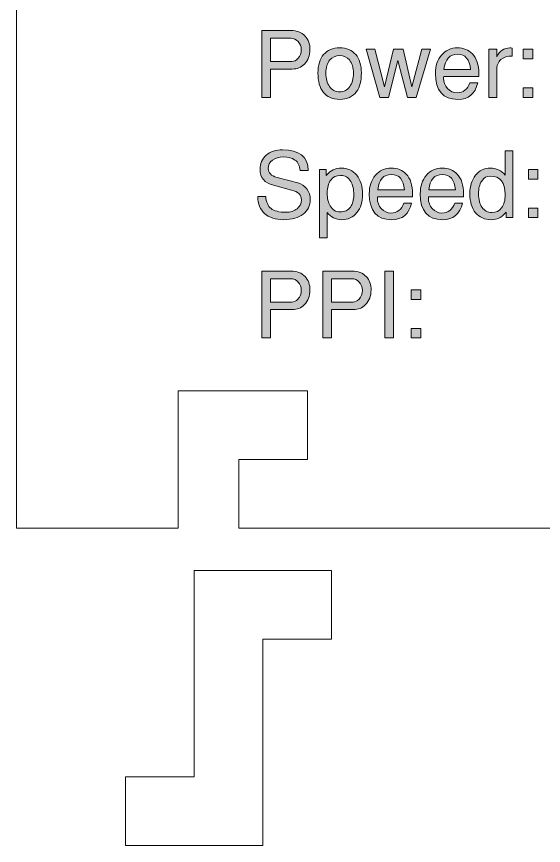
# Model space of a CAD drawing. Header units: inches. Extents: x 0.25 to 7.95, y -7.13 to -0.25.
# Drawn here: x 5.532 to 6.49, y -2.848 to -1.341 of the extents above; entities that cross this region are included whole.
import ezdxf

# ---------------------------------------------------------------- set-up
doc = ezdxf.new("R2010")
doc.units = ezdxf.units.IN
doc.header["$MEASUREMENT"] = 0
doc.layers.add('Layer 1', color=7, linetype='Continuous')

# ---------------------------------------------------------------- blocks, each defined once
blk = doc.blocks.new('block 51')
at = {"layer": 'Layer 1', "color": 7, "lineweight": 5, "true_color": 0xffffff}
for points in [[(5.8544, -2.5982), (5.8544, -2.7232)], [(5.9794, -2.7232), (5.9794, -2.5982)], [(5.8544, -2.7232), (5.7294, -2.7232)], [(5.7294, -2.7232), (5.7294, -2.8482)], [(5.9794, -2.8482), (5.9794, -2.7232)], [(5.7294, -2.8482), (5.8544, -2.8482)], [(5.8544, -2.8482), (5.9794, -2.8482)]]:
    blk.add_lwpolyline(points, dxfattribs=at)
blk = doc.blocks.new('block 50')
at = {"layer": 'Layer 1'}
blk.add_blockref('block 51', (0, 0), dxfattribs=at)
blk = doc.blocks.new('block 53')
at = {"layer": 'Layer 1', "color": 7, "lineweight": 5, "true_color": 0xffffff}
for points in [[(5.9794, -2.3482), (5.8544, -2.3482)], [(5.8544, -2.3482), (5.8544, -2.4732)], [(6.1044, -2.3482), (5.9794, -2.3482)], [(6.1044, -2.4732), (6.1044, -2.3482)], [(5.8544, -2.4732), (5.8544, -2.5982)], [(5.9794, -2.5982), (5.9794, -2.4732)], [(5.9794, -2.4732), (6.1044, -2.4732)]]:
    blk.add_lwpolyline(points, dxfattribs=at)
blk = doc.blocks.new('block 52')
at = {"layer": 'Layer 1'}
blk.add_blockref('block 53', (0, 0), dxfattribs=at)
blk = doc.blocks.new('block 49')
at = {"layer": 'Layer 1'}
for name in ['block 52', 'block 50']:
    blk.add_blockref(name, (0, 0), dxfattribs=at)
blk = doc.blocks.new('block 60')
at = {"layer": 'Layer 1', "color": 7, "lineweight": 5, "true_color": 0xffffff}
blk.add_lwpolyline([(5.5316, -2.2713), (5.5316, -0.3028), (7.9488, -0.3028), (7.9488, -2.2713)], dxfattribs=at)
blk = doc.blocks.new('block 61')
at = {"layer": 'Layer 1', "color": 7, "lineweight": 5, "true_color": 0xffffff}
for points in [[(5.5316, -2.2713), (5.8257, -2.2713)], [(5.9357, -2.2713), (6.6389, -2.2713)]]:
    blk.add_lwpolyline(points, dxfattribs=at)
blk = doc.blocks.new('block 63')
at = {"layer": 'Layer 1', "color": 7, "lineweight": 5, "true_color": 0xffffff}
for points in [[(5.9432, -2.0213), (5.8257, -2.0213)], [(6.0607, -2.0213), (5.9432, -2.0213)]]:
    blk.add_lwpolyline(points, dxfattribs=at)
blk = doc.blocks.new('block 62')
at = {"layer": 'Layer 1', "color": 7, "lineweight": 5, "true_color": 0xffffff}
for points in [[(5.8257, -2.2713), (5.8257, -2.1463), (5.8257, -2.0213)], [(6.0607, -2.1463), (6.0607, -2.0213)], [(5.9357, -2.2713), (5.9357, -2.1463)], [(5.9357, -2.1463), (6.0607, -2.1463)]]:
    blk.add_lwpolyline(points, dxfattribs=at)
at = {"layer": 'Layer 1'}
blk.add_blockref('block 63', (0, 0), dxfattribs=at)
blk = doc.blocks.new('block 59')
at = {"layer": 'Layer 1'}
for name in ['block 60', 'block 62', 'block 61']:
    blk.add_blockref(name, (0, 0), dxfattribs=at)
blk = doc.blocks.new('block 90')
at = {"layer": 'Layer 1', "true_color": 0xed1f24}
h = blk.add_hatch(color=240, dxfattribs=at)
h.dxf.hatch_style = 2
edge = h.paths.add_edge_path()
edge.add_spline(control_points=[(6.0652, -1.4005), (6.0652, -1.4114), (6.0618, -1.4202), (6.0552, -1.4269), (6.0492, -1.433), (6.0418, -1.436), (6.033, -1.436), (6.033, -1.436), (5.9932, -1.436), (5.9932, -1.436), (5.9932, -1.436), (5.9932, -1.4875), (5.9932, -1.4875), (5.9932, -1.4875), (5.9775, -1.4875), (5.9775, -1.4875), (5.9775, -1.4875), (5.9775, -1.366), (5.9775, -1.366), (5.9775, -1.366), (6.0305, -1.366), (6.0305, -1.366), (6.0414, -1.366), (6.05, -1.3694), (6.0563, -1.376), (6.0622, -1.3824), (6.0652, -1.3905), (6.0652, -1.4005)], knot_values=[0, 0, 0, 0, 1, 1, 1, 2, 2, 2, 3, 3, 3, 4, 4, 4, 5, 5, 5, 6, 6, 6, 7, 7, 7, 8, 8, 8, 9, 9, 9, 9], degree=3, periodic=1)
edge = h.paths.add_edge_path()
edge.add_spline(control_points=[(6.0493, -1.4005), (6.0493, -1.395), (6.0474, -1.3902), (6.0437, -1.386), (6.0399, -1.3819), (6.0354, -1.3799), (6.0303, -1.3799), (6.0303, -1.3799), (5.9932, -1.3799), (5.9932, -1.3799), (5.9932, -1.3799), (5.9932, -1.4222), (5.9932, -1.4222), (5.9932, -1.4222), (6.0323, -1.4222), (6.0323, -1.4222), (6.0362, -1.4222), (6.0399, -1.4204), (6.0433, -1.4167), (6.0473, -1.4124), (6.0493, -1.407), (6.0493, -1.4005)], knot_values=[0, 0, 0, 0, 1, 1, 1, 2, 2, 2, 3, 3, 3, 4, 4, 4, 5, 5, 5, 6, 6, 6, 7, 7, 7, 7], degree=3, periodic=1)
h = blk.add_hatch(color=240, dxfattribs=at)
h.dxf.hatch_style = 2
edge = h.paths.add_edge_path()
edge.add_spline(control_points=[(6.1587, -1.4432), (6.1587, -1.4574), (6.1558, -1.4686), (6.15, -1.4769), (6.1432, -1.4864), (6.1329, -1.4912), (6.1192, -1.4912), (6.1062, -1.4912), (6.0963, -1.4869), (6.0895, -1.4784), (6.0829, -1.4701), (6.0797, -1.4584), (6.0797, -1.4432), (6.0797, -1.429), (6.0831, -1.4178), (6.0899, -1.4097), (6.0967, -1.4016), (6.1065, -1.3975), (6.1192, -1.3975), (6.1318, -1.3975), (6.1416, -1.4016), (6.1484, -1.4097), (6.1553, -1.4178), (6.1587, -1.429), (6.1587, -1.4432)], knot_values=[0, 0, 0, 0, 1, 1, 1, 2, 2, 2, 3, 3, 3, 4, 4, 4, 5, 5, 5, 6, 6, 6, 7, 7, 7, 8, 8, 8, 8], degree=3, periodic=1)
edge = h.paths.add_edge_path()
edge.add_spline(control_points=[(6.1443, -1.4432), (6.1443, -1.4333), (6.1418, -1.4254), (6.1368, -1.4195), (6.1323, -1.4142), (6.1264, -1.4115), (6.1192, -1.4115), (6.1119, -1.4115), (6.1061, -1.4142), (6.1015, -1.4195), (6.0965, -1.4254), (6.094, -1.4333), (6.094, -1.4432), (6.094, -1.4535), (6.0963, -1.4618), (6.1008, -1.468), (6.1054, -1.4743), (6.1115, -1.4774), (6.1192, -1.4774), (6.1268, -1.4774), (6.1329, -1.4743), (6.1375, -1.468), (6.1421, -1.4618), (6.1443, -1.4535), (6.1443, -1.4432)], knot_values=[0, 0, 0, 0, 1, 1, 1, 2, 2, 2, 3, 3, 3, 4, 4, 4, 5, 5, 5, 6, 6, 6, 7, 7, 7, 8, 8, 8, 8], degree=3, periodic=1)
h = blk.add_hatch(color=240, dxfattribs=at)
h.dxf.hatch_style = 2
h.paths.add_polyline_path([(6.2843, -1.4), (6.2585, -1.4875), (6.2427, -1.4875), (6.225, -1.4206), (6.2081, -1.4875), (6.1923, -1.4875), (6.1673, -1.4), (6.1831, -1.4), (6.2004, -1.4683), (6.2172, -1.4), (6.2345, -1.4), (6.2507, -1.4684), (6.2687, -1.4)])
h = blk.add_hatch(color=240, dxfattribs=at)
h.dxf.hatch_style = 2
edge = h.paths.add_edge_path()
edge.add_spline(control_points=[(6.3722, -1.4442), (6.3722, -1.4463), (6.3721, -1.448), (6.372, -1.4494), (6.372, -1.4494), (6.3083, -1.4494), (6.3083, -1.4494), (6.3082, -1.4501), (6.3082, -1.4513), (6.3082, -1.4527), (6.3082, -1.4597), (6.3106, -1.4659), (6.3154, -1.4712), (6.3202, -1.4765), (6.3259, -1.4792), (6.3326, -1.4792), (6.3441, -1.4792), (6.3519, -1.4731), (6.356, -1.4609), (6.356, -1.4609), (6.3703, -1.4609), (6.3703, -1.4609), (6.3657, -1.4811), (6.3536, -1.4912), (6.3342, -1.4912), (6.3069, -1.4912), (6.2933, -1.4754), (6.2933, -1.4439), (6.2933, -1.4303), (6.2971, -1.4192), (6.3045, -1.4105), (6.3119, -1.4019), (6.3215, -1.3975), (6.3332, -1.3975), (6.3446, -1.3975), (6.3537, -1.4011), (6.3605, -1.4082), (6.3682, -1.4163), (6.3721, -1.4283), (6.3722, -1.4442)], knot_values=[0, 0, 0, 0, 1, 1, 1, 2, 2, 2, 3, 3, 3, 4, 4, 4, 5, 5, 5, 6, 6, 6, 7, 7, 7, 8, 8, 8, 9, 9, 9, 10, 10, 10, 11, 11, 11, 12, 12, 12, 13, 13, 13, 13], degree=3, periodic=1)
edge = h.paths.add_edge_path()
edge.add_spline(control_points=[(6.3573, -1.437), (6.3555, -1.4183), (6.3477, -1.4089), (6.3338, -1.4089), (6.3193, -1.4089), (6.3109, -1.4183), (6.3088, -1.437), (6.3088, -1.437), (6.3573, -1.437), (6.3573, -1.437)], knot_values=[0, 0, 0, 0, 1, 1, 1, 2, 2, 2, 3, 3, 3, 3], degree=3, periodic=1)
h = blk.add_hatch(color=240, dxfattribs=at)
h.dxf.hatch_style = 2
edge = h.paths.add_edge_path()
edge.add_spline(control_points=[(6.4327, -1.4124), (6.4241, -1.4124), (6.4174, -1.4145), (6.4125, -1.4187), (6.4073, -1.4234), (6.4047, -1.43), (6.4047, -1.4385), (6.4047, -1.4385), (6.4047, -1.4875), (6.4047, -1.4875), (6.4047, -1.4875), (6.3907, -1.4875), (6.3907, -1.4875), (6.3907, -1.4875), (6.3907, -1.4), (6.3907, -1.4), (6.3907, -1.4), (6.4047, -1.4), (6.4047, -1.4), (6.4047, -1.4), (6.4047, -1.414), (6.4047, -1.414), (6.4102, -1.403), (6.4182, -1.3975), (6.4287, -1.3975), (6.4296, -1.3975), (6.4309, -1.3976), (6.4327, -1.3979), (6.4327, -1.3979), (6.4327, -1.4124), (6.4327, -1.4124)], knot_values=[0, 0, 0, 0, 1, 1, 1, 2, 2, 2, 3, 3, 3, 4, 4, 4, 5, 5, 5, 6, 6, 6, 7, 7, 7, 8, 8, 8, 9, 9, 9, 10, 10, 10, 10], degree=3, periodic=1)
h = blk.add_hatch(color=240, dxfattribs=at)
h.dxf.hatch_style = 2
h.paths.add_polyline_path([(6.4703, -1.4174), (6.453, -1.4174), (6.453, -1.4), (6.4703, -1.4)])
h.paths.add_polyline_path([(6.4703, -1.4875), (6.453, -1.4875), (6.453, -1.4702), (6.4703, -1.4702)])
at = {"layer": 'Layer 1', "lineweight": 0}
for points in [[(6.2843, -1.4), (6.2585, -1.4875), (6.2427, -1.4875), (6.225, -1.4206), (6.2081, -1.4875), (6.1923, -1.4875), (6.1673, -1.4), (6.1831, -1.4), (6.2004, -1.4683), (6.2172, -1.4), (6.2345, -1.4), (6.2507, -1.4684), (6.2687, -1.4), (6.2843, -1.4)], [(6.4703, -1.4174), (6.453, -1.4174), (6.453, -1.4), (6.4703, -1.4), (6.4703, -1.4174)], [(6.4703, -1.4875), (6.453, -1.4875), (6.453, -1.4702), (6.4703, -1.4702), (6.4703, -1.4875)]]:
    blk.add_lwpolyline(points, dxfattribs=at)
for points, knots in [([(6.0652, -1.4005), (6.0652, -1.4114), (6.0618, -1.4202), (6.0552, -1.4269), (6.0492, -1.433), (6.0418, -1.436), (6.033, -1.436), (6.033, -1.436), (5.9932, -1.436), (5.9932, -1.436), (5.9932, -1.436), (5.9932, -1.4875), (5.9932, -1.4875), (5.9932, -1.4875), (5.9775, -1.4875), (5.9775, -1.4875), (5.9775, -1.4875), (5.9775, -1.366), (5.9775, -1.366), (5.9775, -1.366), (6.0305, -1.366), (6.0305, -1.366), (6.0414, -1.366), (6.05, -1.3694), (6.0563, -1.376), (6.0622, -1.3824), (6.0652, -1.3905), (6.0652, -1.4005)], [0, 0, 0, 0, 1, 1, 1, 2, 2, 2, 3, 3, 3, 4, 4, 4, 5, 5, 5, 6, 6, 6, 7, 7, 7, 8, 8, 8, 9, 9, 9, 9]), ([(6.0493, -1.4005), (6.0493, -1.395), (6.0474, -1.3902), (6.0437, -1.386), (6.0399, -1.3819), (6.0354, -1.3799), (6.0303, -1.3799), (6.0303, -1.3799), (5.9932, -1.3799), (5.9932, -1.3799), (5.9932, -1.3799), (5.9932, -1.4222), (5.9932, -1.4222), (5.9932, -1.4222), (6.0323, -1.4222), (6.0323, -1.4222), (6.0362, -1.4222), (6.0399, -1.4204), (6.0433, -1.4167), (6.0473, -1.4124), (6.0493, -1.407), (6.0493, -1.4005)], [0, 0, 0, 0, 1, 1, 1, 2, 2, 2, 3, 3, 3, 4, 4, 4, 5, 5, 5, 6, 6, 6, 7, 7, 7, 7]), ([(6.1587, -1.4432), (6.1587, -1.4574), (6.1558, -1.4686), (6.15, -1.4769), (6.1432, -1.4864), (6.1329, -1.4912), (6.1192, -1.4912), (6.1062, -1.4912), (6.0963, -1.4869), (6.0895, -1.4784), (6.0829, -1.4701), (6.0797, -1.4584), (6.0797, -1.4432), (6.0797, -1.429), (6.0831, -1.4178), (6.0899, -1.4097), (6.0967, -1.4016), (6.1065, -1.3975), (6.1192, -1.3975), (6.1318, -1.3975), (6.1416, -1.4016), (6.1484, -1.4097), (6.1553, -1.4178), (6.1587, -1.429), (6.1587, -1.4432)], [0, 0, 0, 0, 1, 1, 1, 2, 2, 2, 3, 3, 3, 4, 4, 4, 5, 5, 5, 6, 6, 6, 7, 7, 7, 8, 8, 8, 8]), ([(6.3722, -1.4442), (6.3722, -1.4463), (6.3721, -1.448), (6.372, -1.4494), (6.372, -1.4494), (6.3083, -1.4494), (6.3083, -1.4494), (6.3082, -1.4501), (6.3082, -1.4513), (6.3082, -1.4527), (6.3082, -1.4597), (6.3106, -1.4659), (6.3154, -1.4712), (6.3202, -1.4765), (6.3259, -1.4792), (6.3326, -1.4792), (6.3441, -1.4792), (6.3519, -1.4731), (6.356, -1.4609), (6.356, -1.4609), (6.3703, -1.4609), (6.3703, -1.4609), (6.3657, -1.4811), (6.3536, -1.4912), (6.3342, -1.4912), (6.3069, -1.4912), (6.2933, -1.4754), (6.2933, -1.4439), (6.2933, -1.4303), (6.2971, -1.4192), (6.3045, -1.4105), (6.3119, -1.4019), (6.3215, -1.3975), (6.3332, -1.3975), (6.3446, -1.3975), (6.3537, -1.4011), (6.3605, -1.4082), (6.3682, -1.4163), (6.3721, -1.4283), (6.3722, -1.4442)], [0, 0, 0, 0, 1, 1, 1, 2, 2, 2, 3, 3, 3, 4, 4, 4, 5, 5, 5, 6, 6, 6, 7, 7, 7, 8, 8, 8, 9, 9, 9, 10, 10, 10, 11, 11, 11, 12, 12, 12, 13, 13, 13, 13]), ([(6.4327, -1.4124), (6.4241, -1.4124), (6.4174, -1.4145), (6.4125, -1.4187), (6.4073, -1.4234), (6.4047, -1.43), (6.4047, -1.4385), (6.4047, -1.4385), (6.4047, -1.4875), (6.4047, -1.4875), (6.4047, -1.4875), (6.3907, -1.4875), (6.3907, -1.4875), (6.3907, -1.4875), (6.3907, -1.4), (6.3907, -1.4), (6.3907, -1.4), (6.4047, -1.4), (6.4047, -1.4), (6.4047, -1.4), (6.4047, -1.414), (6.4047, -1.414), (6.4102, -1.403), (6.4182, -1.3975), (6.4287, -1.3975), (6.4296, -1.3975), (6.4309, -1.3976), (6.4327, -1.3979), (6.4327, -1.3979), (6.4327, -1.4124), (6.4327, -1.4124)], [0, 0, 0, 0, 1, 1, 1, 2, 2, 2, 3, 3, 3, 4, 4, 4, 5, 5, 5, 6, 6, 6, 7, 7, 7, 8, 8, 8, 9, 9, 9, 10, 10, 10, 10]), ([(6.1443, -1.4432), (6.1443, -1.4333), (6.1418, -1.4254), (6.1368, -1.4195), (6.1323, -1.4142), (6.1264, -1.4115), (6.1192, -1.4115), (6.1119, -1.4115), (6.1061, -1.4142), (6.1015, -1.4195), (6.0965, -1.4254), (6.094, -1.4333), (6.094, -1.4432), (6.094, -1.4535), (6.0963, -1.4618), (6.1008, -1.468), (6.1054, -1.4743), (6.1115, -1.4774), (6.1192, -1.4774), (6.1268, -1.4774), (6.1329, -1.4743), (6.1375, -1.468), (6.1421, -1.4618), (6.1443, -1.4535), (6.1443, -1.4432)], [0, 0, 0, 0, 1, 1, 1, 2, 2, 2, 3, 3, 3, 4, 4, 4, 5, 5, 5, 6, 6, 6, 7, 7, 7, 8, 8, 8, 8]), ([(6.3573, -1.437), (6.3555, -1.4183), (6.3477, -1.4089), (6.3338, -1.4089), (6.3193, -1.4089), (6.3109, -1.4183), (6.3088, -1.437), (6.3088, -1.437), (6.3573, -1.437), (6.3573, -1.437)], [0, 0, 0, 0, 1, 1, 1, 2, 2, 2, 3, 3, 3, 3])]:
    blk.add_open_spline(points, degree=3, knots=knots, dxfattribs=at)
blk = doc.blocks.new('block 91')
at = {"layer": 'Layer 1', "true_color": 0xed1f24}
h = blk.add_hatch(color=240, dxfattribs=at)
h.dxf.hatch_style = 2
edge = h.paths.add_edge_path()
edge.add_spline(control_points=[(6.0658, -1.6735), (6.0658, -1.6844), (6.0614, -1.6932), (6.0527, -1.6999), (6.0439, -1.7066), (6.0322, -1.71), (6.0177, -1.71), (6.0023, -1.71), (5.9907, -1.7063), (5.9827, -1.699), (5.9747, -1.6917), (5.9706, -1.6813), (5.9703, -1.6678), (5.9703, -1.6678), (5.9847, -1.6678), (5.9847, -1.6678), (5.9854, -1.6778), (5.9887, -1.6851), (5.9944, -1.6897), (6.0001, -1.6942), (6.009, -1.6965), (6.021, -1.6965), (6.0296, -1.6965), (6.0365, -1.6944), (6.0417, -1.6902), (6.047, -1.686), (6.0497, -1.6805), (6.0497, -1.6739), (6.0497, -1.6652), (6.0437, -1.6593), (6.0318, -1.6562), (6.0318, -1.6562), (5.9988, -1.6475), (5.9988, -1.6475), (5.9825, -1.6432), (5.9743, -1.6336), (5.9743, -1.6187), (5.9743, -1.608), (5.9781, -1.5994), (5.9856, -1.5928), (5.9931, -1.5863), (6.0029, -1.583), (6.0152, -1.583), (6.0458, -1.583), (6.0614, -1.5955), (6.062, -1.6203), (6.062, -1.6203), (6.0472, -1.6203), (6.0472, -1.6203), (6.0467, -1.612), (6.0436, -1.6057), (6.0377, -1.6015), (6.0324, -1.5977), (6.0254, -1.5958), (6.0165, -1.5958), (6.0088, -1.5958), (6.0024, -1.5978), (5.9971, -1.6018), (5.9918, -1.6058), (5.9892, -1.6108), (5.9892, -1.6168), (5.9892, -1.6248), (5.9945, -1.6302), (6.0052, -1.633), (6.0052, -1.633), (6.0432, -1.643), (6.0432, -1.643), (6.0497, -1.6448), (6.0551, -1.6484), (6.0593, -1.6538), (6.0637, -1.6596), (6.0658, -1.6662), (6.0658, -1.6735)], knot_values=[0, 0, 0, 0, 1, 1, 1, 2, 2, 2, 3, 3, 3, 4, 4, 4, 5, 5, 5, 6, 6, 6, 7, 7, 7, 8, 8, 8, 9, 9, 9, 10, 10, 10, 11, 11, 11, 12, 12, 12, 13, 13, 13, 14, 14, 14, 15, 15, 15, 16, 16, 16, 17, 17, 17, 18, 18, 18, 19, 19, 19, 20, 20, 20, 21, 21, 21, 22, 22, 22, 23, 23, 23, 24, 24, 24, 24], degree=3, periodic=1)
h = blk.add_hatch(color=240, dxfattribs=at)
h.dxf.hatch_style = 2
edge = h.paths.add_edge_path()
edge.add_spline(control_points=[(6.4342, -1.7063), (6.4342, -1.7063), (6.422, -1.7063), (6.422, -1.7063), (6.422, -1.7063), (6.422, -1.6965), (6.422, -1.6965), (6.4164, -1.7021), (6.4119, -1.7057), (6.4085, -1.7074), (6.4051, -1.7091), (6.4006, -1.71), (6.395, -1.71), (6.3828, -1.71), (6.3732, -1.7058), (6.3663, -1.6975), (6.3594, -1.6892), (6.356, -1.6776), (6.356, -1.6628), (6.356, -1.649), (6.3594, -1.6377), (6.3663, -1.6292), (6.3731, -1.6206), (6.3821, -1.6163), (6.3932, -1.6163), (6.4041, -1.6163), (6.4131, -1.6206), (6.4202, -1.6292), (6.4202, -1.6292), (6.4202, -1.5848), (6.4202, -1.5848), (6.4202, -1.5848), (6.4342, -1.5848), (6.4342, -1.5848), (6.4342, -1.5848), (6.4342, -1.7063), (6.4342, -1.7063)], knot_values=[0, 0, 0, 0, 1, 1, 1, 2, 2, 2, 3, 3, 3, 4, 4, 4, 5, 5, 5, 6, 6, 6, 7, 7, 7, 8, 8, 8, 9, 9, 9, 10, 10, 10, 11, 11, 11, 12, 12, 12, 12], degree=3, periodic=1)
edge = h.paths.add_edge_path()
edge.add_spline(control_points=[(6.4202, -1.6645), (6.4202, -1.642), (6.4113, -1.6307), (6.3934, -1.6307), (6.3867, -1.6307), (6.3814, -1.6337), (6.3775, -1.6397), (6.3736, -1.6457), (6.3717, -1.6534), (6.3717, -1.6628), (6.3717, -1.6732), (6.3738, -1.6815), (6.3781, -1.6877), (6.3825, -1.6939), (6.3884, -1.697), (6.3961, -1.697), (6.4035, -1.697), (6.4094, -1.6941), (6.4137, -1.6883), (6.418, -1.6826), (6.4202, -1.6746), (6.4202, -1.6645)], knot_values=[0, 0, 0, 0, 1, 1, 1, 2, 2, 2, 3, 3, 3, 4, 4, 4, 5, 5, 5, 6, 6, 6, 7, 7, 7, 7], degree=3, periodic=1)
h = blk.add_hatch(color=240, dxfattribs=at)
h.dxf.hatch_style = 2
edge = h.paths.add_edge_path()
edge.add_spline(control_points=[(6.1608, -1.664), (6.1608, -1.6776), (6.1574, -1.6886), (6.1504, -1.6972), (6.1435, -1.7057), (6.1344, -1.71), (6.1232, -1.71), (6.1118, -1.71), (6.1029, -1.7056), (6.0965, -1.6968), (6.0965, -1.6968), (6.0965, -1.743), (6.0965, -1.743), (6.0965, -1.743), (6.0825, -1.743), (6.0825, -1.743), (6.0825, -1.743), (6.0825, -1.6188), (6.0825, -1.6188), (6.0825, -1.6188), (6.0947, -1.6188), (6.0947, -1.6188), (6.0947, -1.6188), (6.0947, -1.6297), (6.0947, -1.6297), (6.0993, -1.6246), (6.1036, -1.6211), (6.1075, -1.6192), (6.1114, -1.6173), (6.1163, -1.6163), (6.1222, -1.6163), (6.1338, -1.6163), (6.1432, -1.6206), (6.1502, -1.6292), (6.1573, -1.6377), (6.1608, -1.6493), (6.1608, -1.664)], knot_values=[0, 0, 0, 0, 1, 1, 1, 2, 2, 2, 3, 3, 3, 4, 4, 4, 5, 5, 5, 6, 6, 6, 7, 7, 7, 8, 8, 8, 9, 9, 9, 10, 10, 10, 11, 11, 11, 12, 12, 12, 12], degree=3, periodic=1)
edge = h.paths.add_edge_path()
edge.add_spline(control_points=[(6.1448, -1.6648), (6.1448, -1.6548), (6.143, -1.6467), (6.1394, -1.6405), (6.1351, -1.6332), (6.1289, -1.6295), (6.1207, -1.6295), (6.1131, -1.6295), (6.1072, -1.6323), (6.1029, -1.638), (6.0986, -1.6437), (6.0965, -1.6517), (6.0965, -1.662), (6.0965, -1.6711), (6.0983, -1.6787), (6.1018, -1.6848), (6.106, -1.6922), (6.1121, -1.6958), (6.1199, -1.6958), (6.1281, -1.6958), (6.1344, -1.693), (6.1387, -1.6872), (6.1428, -1.6818), (6.1448, -1.6744), (6.1448, -1.6648)], knot_values=[0, 0, 0, 0, 1, 1, 1, 2, 2, 2, 3, 3, 3, 4, 4, 4, 5, 5, 5, 6, 6, 6, 7, 7, 7, 8, 8, 8, 8], degree=3, periodic=1)
h = blk.add_hatch(color=240, dxfattribs=at)
h.dxf.hatch_style = 2
edge = h.paths.add_edge_path()
edge.add_spline(control_points=[(6.2518, -1.663), (6.2518, -1.6651), (6.2518, -1.6668), (6.2517, -1.6682), (6.2517, -1.6682), (6.188, -1.6682), (6.188, -1.6682), (6.1879, -1.669), (6.1878, -1.6701), (6.1878, -1.6715), (6.1878, -1.6785), (6.1902, -1.6847), (6.1951, -1.69), (6.1999, -1.6953), (6.2056, -1.698), (6.2123, -1.698), (6.2238, -1.698), (6.2316, -1.6919), (6.2357, -1.6797), (6.2357, -1.6797), (6.25, -1.6797), (6.25, -1.6797), (6.2453, -1.6999), (6.2333, -1.71), (6.2138, -1.71), (6.1866, -1.71), (6.173, -1.6942), (6.173, -1.6627), (6.173, -1.6491), (6.1767, -1.638), (6.1842, -1.6293), (6.1916, -1.6207), (6.2012, -1.6163), (6.2128, -1.6163), (6.2243, -1.6163), (6.2334, -1.6199), (6.2402, -1.627), (6.2478, -1.6351), (6.2517, -1.6471), (6.2518, -1.663)], knot_values=[0, 0, 0, 0, 1, 1, 1, 2, 2, 2, 3, 3, 3, 4, 4, 4, 5, 5, 5, 6, 6, 6, 7, 7, 7, 8, 8, 8, 9, 9, 9, 10, 10, 10, 11, 11, 11, 12, 12, 12, 13, 13, 13, 13], degree=3, periodic=1)
edge = h.paths.add_edge_path()
edge.add_spline(control_points=[(6.237, -1.6558), (6.2352, -1.6371), (6.2273, -1.6277), (6.2134, -1.6277), (6.1989, -1.6277), (6.1906, -1.6371), (6.1885, -1.6558), (6.1885, -1.6558), (6.237, -1.6558), (6.237, -1.6558)], knot_values=[0, 0, 0, 0, 1, 1, 1, 2, 2, 2, 3, 3, 3, 3], degree=3, periodic=1)
h = blk.add_hatch(color=240, dxfattribs=at)
h.dxf.hatch_style = 2
edge = h.paths.add_edge_path()
edge.add_spline(control_points=[(6.3445, -1.663), (6.3445, -1.6651), (6.3444, -1.6668), (6.3443, -1.6682), (6.3443, -1.6682), (6.2807, -1.6682), (6.2807, -1.6682), (6.2806, -1.669), (6.2805, -1.6701), (6.2805, -1.6715), (6.2805, -1.6785), (6.2829, -1.6847), (6.2877, -1.69), (6.2925, -1.6953), (6.2983, -1.698), (6.3049, -1.698), (6.3165, -1.698), (6.3243, -1.6919), (6.3284, -1.6797), (6.3284, -1.6797), (6.3427, -1.6797), (6.3427, -1.6797), (6.338, -1.6999), (6.3259, -1.71), (6.3065, -1.71), (6.2793, -1.71), (6.2657, -1.6942), (6.2657, -1.6627), (6.2657, -1.6491), (6.2694, -1.638), (6.2768, -1.6293), (6.2843, -1.6207), (6.2938, -1.6163), (6.3055, -1.6163), (6.3169, -1.6163), (6.326, -1.6199), (6.3328, -1.627), (6.3405, -1.6351), (6.3444, -1.6471), (6.3445, -1.663)], knot_values=[0, 0, 0, 0, 1, 1, 1, 2, 2, 2, 3, 3, 3, 4, 4, 4, 5, 5, 5, 6, 6, 6, 7, 7, 7, 8, 8, 8, 9, 9, 9, 10, 10, 10, 11, 11, 11, 12, 12, 12, 13, 13, 13, 13], degree=3, periodic=1)
edge = h.paths.add_edge_path()
edge.add_spline(control_points=[(6.3297, -1.6558), (6.3279, -1.6371), (6.32, -1.6277), (6.3061, -1.6277), (6.2916, -1.6277), (6.2833, -1.6371), (6.2812, -1.6558), (6.2812, -1.6558), (6.3297, -1.6558), (6.3297, -1.6558)], knot_values=[0, 0, 0, 0, 1, 1, 1, 2, 2, 2, 3, 3, 3, 3], degree=3, periodic=1)
h = blk.add_hatch(color=240, dxfattribs=at)
h.dxf.hatch_style = 2
h.paths.add_polyline_path([(6.4798, -1.6362), (6.4625, -1.6362), (6.4625, -1.6188), (6.4798, -1.6188)])
h.paths.add_polyline_path([(6.4798, -1.7063), (6.4625, -1.7063), (6.4625, -1.689), (6.4798, -1.689)])
at = {"layer": 'Layer 1', "lineweight": 0}
for points in [[(6.4798, -1.6362), (6.4625, -1.6362), (6.4625, -1.6188), (6.4798, -1.6188), (6.4798, -1.6362)], [(6.4798, -1.7063), (6.4625, -1.7063), (6.4625, -1.689), (6.4798, -1.689), (6.4798, -1.7063)]]:
    blk.add_lwpolyline(points, dxfattribs=at)
for points, knots in [([(6.0658, -1.6735), (6.0658, -1.6844), (6.0614, -1.6932), (6.0527, -1.6999), (6.0439, -1.7066), (6.0322, -1.71), (6.0177, -1.71), (6.0023, -1.71), (5.9907, -1.7063), (5.9827, -1.699), (5.9747, -1.6917), (5.9706, -1.6813), (5.9703, -1.6678), (5.9703, -1.6678), (5.9847, -1.6678), (5.9847, -1.6678), (5.9854, -1.6778), (5.9887, -1.6851), (5.9944, -1.6897), (6.0001, -1.6942), (6.009, -1.6965), (6.021, -1.6965), (6.0296, -1.6965), (6.0365, -1.6944), (6.0417, -1.6902), (6.047, -1.686), (6.0497, -1.6805), (6.0497, -1.6739), (6.0497, -1.6652), (6.0437, -1.6593), (6.0318, -1.6562), (6.0318, -1.6562), (5.9988, -1.6475), (5.9988, -1.6475), (5.9825, -1.6432), (5.9743, -1.6336), (5.9743, -1.6187), (5.9743, -1.608), (5.9781, -1.5994), (5.9856, -1.5928), (5.9931, -1.5863), (6.0029, -1.583), (6.0152, -1.583), (6.0458, -1.583), (6.0614, -1.5955), (6.062, -1.6203), (6.062, -1.6203), (6.0472, -1.6203), (6.0472, -1.6203), (6.0467, -1.612), (6.0436, -1.6057), (6.0377, -1.6015), (6.0324, -1.5977), (6.0254, -1.5958), (6.0165, -1.5958), (6.0088, -1.5958), (6.0024, -1.5978), (5.9971, -1.6018), (5.9918, -1.6058), (5.9892, -1.6108), (5.9892, -1.6168), (5.9892, -1.6248), (5.9945, -1.6302), (6.0052, -1.633), (6.0052, -1.633), (6.0432, -1.643), (6.0432, -1.643), (6.0497, -1.6448), (6.0551, -1.6484), (6.0593, -1.6538), (6.0637, -1.6596), (6.0658, -1.6662), (6.0658, -1.6735)], [0, 0, 0, 0, 1, 1, 1, 2, 2, 2, 3, 3, 3, 4, 4, 4, 5, 5, 5, 6, 6, 6, 7, 7, 7, 8, 8, 8, 9, 9, 9, 10, 10, 10, 11, 11, 11, 12, 12, 12, 13, 13, 13, 14, 14, 14, 15, 15, 15, 16, 16, 16, 17, 17, 17, 18, 18, 18, 19, 19, 19, 20, 20, 20, 21, 21, 21, 22, 22, 22, 23, 23, 23, 24, 24, 24, 24]), ([(6.4342, -1.7063), (6.4342, -1.7063), (6.422, -1.7063), (6.422, -1.7063), (6.422, -1.7063), (6.422, -1.6965), (6.422, -1.6965), (6.4164, -1.7021), (6.4119, -1.7057), (6.4085, -1.7074), (6.4051, -1.7091), (6.4006, -1.71), (6.395, -1.71), (6.3828, -1.71), (6.3732, -1.7058), (6.3663, -1.6975), (6.3594, -1.6892), (6.356, -1.6776), (6.356, -1.6628), (6.356, -1.649), (6.3594, -1.6377), (6.3663, -1.6292), (6.3731, -1.6206), (6.3821, -1.6163), (6.3932, -1.6163), (6.4041, -1.6163), (6.4131, -1.6206), (6.4202, -1.6292), (6.4202, -1.6292), (6.4202, -1.5848), (6.4202, -1.5848), (6.4202, -1.5848), (6.4342, -1.5848), (6.4342, -1.5848), (6.4342, -1.5848), (6.4342, -1.7063), (6.4342, -1.7063)], [0, 0, 0, 0, 1, 1, 1, 2, 2, 2, 3, 3, 3, 4, 4, 4, 5, 5, 5, 6, 6, 6, 7, 7, 7, 8, 8, 8, 9, 9, 9, 10, 10, 10, 11, 11, 11, 12, 12, 12, 12]), ([(6.1608, -1.664), (6.1608, -1.6776), (6.1574, -1.6886), (6.1504, -1.6972), (6.1435, -1.7057), (6.1344, -1.71), (6.1232, -1.71), (6.1118, -1.71), (6.1029, -1.7056), (6.0965, -1.6968), (6.0965, -1.6968), (6.0965, -1.743), (6.0965, -1.743), (6.0965, -1.743), (6.0825, -1.743), (6.0825, -1.743), (6.0825, -1.743), (6.0825, -1.6188), (6.0825, -1.6188), (6.0825, -1.6188), (6.0947, -1.6188), (6.0947, -1.6188), (6.0947, -1.6188), (6.0947, -1.6297), (6.0947, -1.6297), (6.0993, -1.6246), (6.1036, -1.6211), (6.1075, -1.6192), (6.1114, -1.6173), (6.1163, -1.6163), (6.1222, -1.6163), (6.1338, -1.6163), (6.1432, -1.6206), (6.1502, -1.6292), (6.1573, -1.6377), (6.1608, -1.6493), (6.1608, -1.664)], [0, 0, 0, 0, 1, 1, 1, 2, 2, 2, 3, 3, 3, 4, 4, 4, 5, 5, 5, 6, 6, 6, 7, 7, 7, 8, 8, 8, 9, 9, 9, 10, 10, 10, 11, 11, 11, 12, 12, 12, 12]), ([(6.2518, -1.663), (6.2518, -1.6651), (6.2518, -1.6668), (6.2517, -1.6682), (6.2517, -1.6682), (6.188, -1.6682), (6.188, -1.6682), (6.1879, -1.669), (6.1878, -1.6701), (6.1878, -1.6715), (6.1878, -1.6785), (6.1902, -1.6847), (6.1951, -1.69), (6.1999, -1.6953), (6.2056, -1.698), (6.2123, -1.698), (6.2238, -1.698), (6.2316, -1.6919), (6.2357, -1.6797), (6.2357, -1.6797), (6.25, -1.6797), (6.25, -1.6797), (6.2453, -1.6999), (6.2333, -1.71), (6.2138, -1.71), (6.1866, -1.71), (6.173, -1.6942), (6.173, -1.6627), (6.173, -1.6491), (6.1767, -1.638), (6.1842, -1.6293), (6.1916, -1.6207), (6.2012, -1.6163), (6.2128, -1.6163), (6.2243, -1.6163), (6.2334, -1.6199), (6.2402, -1.627), (6.2478, -1.6351), (6.2517, -1.6471), (6.2518, -1.663)], [0, 0, 0, 0, 1, 1, 1, 2, 2, 2, 3, 3, 3, 4, 4, 4, 5, 5, 5, 6, 6, 6, 7, 7, 7, 8, 8, 8, 9, 9, 9, 10, 10, 10, 11, 11, 11, 12, 12, 12, 13, 13, 13, 13]), ([(6.237, -1.6558), (6.2352, -1.6371), (6.2273, -1.6277), (6.2134, -1.6277), (6.1989, -1.6277), (6.1906, -1.6371), (6.1885, -1.6558), (6.1885, -1.6558), (6.237, -1.6558), (6.237, -1.6558)], [0, 0, 0, 0, 1, 1, 1, 2, 2, 2, 3, 3, 3, 3]), ([(6.3445, -1.663), (6.3445, -1.6651), (6.3444, -1.6668), (6.3443, -1.6682), (6.3443, -1.6682), (6.2807, -1.6682), (6.2807, -1.6682), (6.2806, -1.669), (6.2805, -1.6701), (6.2805, -1.6715), (6.2805, -1.6785), (6.2829, -1.6847), (6.2877, -1.69), (6.2925, -1.6953), (6.2983, -1.698), (6.3049, -1.698), (6.3165, -1.698), (6.3243, -1.6919), (6.3284, -1.6797), (6.3284, -1.6797), (6.3427, -1.6797), (6.3427, -1.6797), (6.338, -1.6999), (6.3259, -1.71), (6.3065, -1.71), (6.2793, -1.71), (6.2657, -1.6942), (6.2657, -1.6627), (6.2657, -1.6491), (6.2694, -1.638), (6.2768, -1.6293), (6.2843, -1.6207), (6.2938, -1.6163), (6.3055, -1.6163), (6.3169, -1.6163), (6.326, -1.6199), (6.3328, -1.627), (6.3405, -1.6351), (6.3444, -1.6471), (6.3445, -1.663)], [0, 0, 0, 0, 1, 1, 1, 2, 2, 2, 3, 3, 3, 4, 4, 4, 5, 5, 5, 6, 6, 6, 7, 7, 7, 8, 8, 8, 9, 9, 9, 10, 10, 10, 11, 11, 11, 12, 12, 12, 13, 13, 13, 13]), ([(6.3297, -1.6558), (6.3279, -1.6371), (6.32, -1.6277), (6.3061, -1.6277), (6.2916, -1.6277), (6.2833, -1.6371), (6.2812, -1.6558), (6.2812, -1.6558), (6.3297, -1.6558), (6.3297, -1.6558)], [0, 0, 0, 0, 1, 1, 1, 2, 2, 2, 3, 3, 3, 3]), ([(6.1448, -1.6648), (6.1448, -1.6548), (6.143, -1.6467), (6.1394, -1.6405), (6.1351, -1.6332), (6.1289, -1.6295), (6.1207, -1.6295), (6.1131, -1.6295), (6.1072, -1.6323), (6.1029, -1.638), (6.0986, -1.6437), (6.0965, -1.6517), (6.0965, -1.662), (6.0965, -1.6711), (6.0983, -1.6787), (6.1018, -1.6848), (6.106, -1.6922), (6.1121, -1.6958), (6.1199, -1.6958), (6.1281, -1.6958), (6.1344, -1.693), (6.1387, -1.6872), (6.1428, -1.6818), (6.1448, -1.6744), (6.1448, -1.6648)], [0, 0, 0, 0, 1, 1, 1, 2, 2, 2, 3, 3, 3, 4, 4, 4, 5, 5, 5, 6, 6, 6, 7, 7, 7, 8, 8, 8, 8]), ([(6.4202, -1.6645), (6.4202, -1.642), (6.4113, -1.6307), (6.3934, -1.6307), (6.3867, -1.6307), (6.3814, -1.6337), (6.3775, -1.6397), (6.3736, -1.6457), (6.3717, -1.6534), (6.3717, -1.6628), (6.3717, -1.6732), (6.3738, -1.6815), (6.3781, -1.6877), (6.3825, -1.6939), (6.3884, -1.697), (6.3961, -1.697), (6.4035, -1.697), (6.4094, -1.6941), (6.4137, -1.6883), (6.418, -1.6826), (6.4202, -1.6746), (6.4202, -1.6645)], [0, 0, 0, 0, 1, 1, 1, 2, 2, 2, 3, 3, 3, 4, 4, 4, 5, 5, 5, 6, 6, 6, 7, 7, 7, 7])]:
    blk.add_open_spline(points, degree=3, knots=knots, dxfattribs=at)
blk = doc.blocks.new('block 92')
at = {"layer": 'Layer 1', "true_color": 0xed1f24}
h = blk.add_hatch(color=240, dxfattribs=at)
h.dxf.hatch_style = 2
edge = h.paths.add_edge_path()
edge.add_spline(control_points=[(6.0652, -1.8381), (6.0652, -1.849), (6.0618, -1.8578), (6.0552, -1.8645), (6.0492, -1.8706), (6.0418, -1.8736), (6.033, -1.8736), (6.033, -1.8736), (5.9932, -1.8736), (5.9932, -1.8736), (5.9932, -1.8736), (5.9932, -1.9251), (5.9932, -1.9251), (5.9932, -1.9251), (5.9775, -1.9251), (5.9775, -1.9251), (5.9775, -1.9251), (5.9775, -1.8036), (5.9775, -1.8036), (5.9775, -1.8036), (6.0305, -1.8036), (6.0305, -1.8036), (6.0414, -1.8036), (6.05, -1.807), (6.0563, -1.8136), (6.0622, -1.82), (6.0652, -1.8281), (6.0652, -1.8381)], knot_values=[0, 0, 0, 0, 1, 1, 1, 2, 2, 2, 3, 3, 3, 4, 4, 4, 5, 5, 5, 6, 6, 6, 7, 7, 7, 8, 8, 8, 9, 9, 9, 9], degree=3, periodic=1)
edge = h.paths.add_edge_path()
edge.add_spline(control_points=[(6.0493, -1.8381), (6.0493, -1.8326), (6.0474, -1.8278), (6.0437, -1.8236), (6.0399, -1.8195), (6.0354, -1.8175), (6.0303, -1.8175), (6.0303, -1.8175), (5.9932, -1.8175), (5.9932, -1.8175), (5.9932, -1.8175), (5.9932, -1.8598), (5.9932, -1.8598), (5.9932, -1.8598), (6.0323, -1.8598), (6.0323, -1.8598), (6.0362, -1.8598), (6.0399, -1.858), (6.0433, -1.8543), (6.0473, -1.85), (6.0493, -1.8446), (6.0493, -1.8381)], knot_values=[0, 0, 0, 0, 1, 1, 1, 2, 2, 2, 3, 3, 3, 4, 4, 4, 5, 5, 5, 6, 6, 6, 7, 7, 7, 7], degree=3, periodic=1)
h = blk.add_hatch(color=240, dxfattribs=at)
h.dxf.hatch_style = 2
edge = h.paths.add_edge_path()
edge.add_spline(control_points=[(6.1763, -1.8381), (6.1763, -1.849), (6.173, -1.8578), (6.1663, -1.8645), (6.1603, -1.8706), (6.1529, -1.8736), (6.1442, -1.8736), (6.1442, -1.8736), (6.1043, -1.8736), (6.1043, -1.8736), (6.1043, -1.8736), (6.1043, -1.9251), (6.1043, -1.9251), (6.1043, -1.9251), (6.0887, -1.9251), (6.0887, -1.9251), (6.0887, -1.9251), (6.0887, -1.8036), (6.0887, -1.8036), (6.0887, -1.8036), (6.1417, -1.8036), (6.1417, -1.8036), (6.1526, -1.8036), (6.1612, -1.807), (6.1675, -1.8136), (6.1734, -1.82), (6.1763, -1.8281), (6.1763, -1.8381)], knot_values=[0, 0, 0, 0, 1, 1, 1, 2, 2, 2, 3, 3, 3, 4, 4, 4, 5, 5, 5, 6, 6, 6, 7, 7, 7, 8, 8, 8, 9, 9, 9, 9], degree=3, periodic=1)
edge = h.paths.add_edge_path()
edge.add_spline(control_points=[(6.1605, -1.8381), (6.1605, -1.8326), (6.1586, -1.8278), (6.1548, -1.8236), (6.1511, -1.8195), (6.1466, -1.8175), (6.1415, -1.8175), (6.1415, -1.8175), (6.1043, -1.8175), (6.1043, -1.8175), (6.1043, -1.8175), (6.1043, -1.8598), (6.1043, -1.8598), (6.1043, -1.8598), (6.1435, -1.8598), (6.1435, -1.8598), (6.1474, -1.8598), (6.1511, -1.858), (6.1545, -1.8543), (6.1585, -1.85), (6.1605, -1.8446), (6.1605, -1.8381)], knot_values=[0, 0, 0, 0, 1, 1, 1, 2, 2, 2, 3, 3, 3, 4, 4, 4, 5, 5, 5, 6, 6, 6, 7, 7, 7, 7], degree=3, periodic=1)
h = blk.add_hatch(color=240, dxfattribs=at)
h.dxf.hatch_style = 2
h.paths.add_polyline_path([(6.217, -1.9251), (6.2013, -1.9251), (6.2013, -1.8036), (6.217, -1.8036)])
h = blk.add_hatch(color=240, dxfattribs=at)
h.dxf.hatch_style = 2
h.paths.add_polyline_path([(6.2667, -1.855), (6.2493, -1.855), (6.2493, -1.8376), (6.2667, -1.8376)])
h.paths.add_polyline_path([(6.2667, -1.9251), (6.2493, -1.9251), (6.2493, -1.9078), (6.2667, -1.9078)])
at = {"layer": 'Layer 1', "lineweight": 0}
for points in [[(6.217, -1.9251), (6.2013, -1.9251), (6.2013, -1.8036), (6.217, -1.8036), (6.217, -1.9251)], [(6.2667, -1.855), (6.2493, -1.855), (6.2493, -1.8376), (6.2667, -1.8376), (6.2667, -1.855)], [(6.2667, -1.9251), (6.2493, -1.9251), (6.2493, -1.9078), (6.2667, -1.9078), (6.2667, -1.9251)]]:
    blk.add_lwpolyline(points, dxfattribs=at)
for points, knots in [([(6.0652, -1.8381), (6.0652, -1.849), (6.0618, -1.8578), (6.0552, -1.8645), (6.0492, -1.8706), (6.0418, -1.8736), (6.033, -1.8736), (6.033, -1.8736), (5.9932, -1.8736), (5.9932, -1.8736), (5.9932, -1.8736), (5.9932, -1.9251), (5.9932, -1.9251), (5.9932, -1.9251), (5.9775, -1.9251), (5.9775, -1.9251), (5.9775, -1.9251), (5.9775, -1.8036), (5.9775, -1.8036), (5.9775, -1.8036), (6.0305, -1.8036), (6.0305, -1.8036), (6.0414, -1.8036), (6.05, -1.807), (6.0563, -1.8136), (6.0622, -1.82), (6.0652, -1.8281), (6.0652, -1.8381)], [0, 0, 0, 0, 1, 1, 1, 2, 2, 2, 3, 3, 3, 4, 4, 4, 5, 5, 5, 6, 6, 6, 7, 7, 7, 8, 8, 8, 9, 9, 9, 9]), ([(6.1763, -1.8381), (6.1763, -1.849), (6.173, -1.8578), (6.1663, -1.8645), (6.1603, -1.8706), (6.1529, -1.8736), (6.1442, -1.8736), (6.1442, -1.8736), (6.1043, -1.8736), (6.1043, -1.8736), (6.1043, -1.8736), (6.1043, -1.9251), (6.1043, -1.9251), (6.1043, -1.9251), (6.0887, -1.9251), (6.0887, -1.9251), (6.0887, -1.9251), (6.0887, -1.8036), (6.0887, -1.8036), (6.0887, -1.8036), (6.1417, -1.8036), (6.1417, -1.8036), (6.1526, -1.8036), (6.1612, -1.807), (6.1675, -1.8136), (6.1734, -1.82), (6.1763, -1.8281), (6.1763, -1.8381)], [0, 0, 0, 0, 1, 1, 1, 2, 2, 2, 3, 3, 3, 4, 4, 4, 5, 5, 5, 6, 6, 6, 7, 7, 7, 8, 8, 8, 9, 9, 9, 9]), ([(6.0493, -1.8381), (6.0493, -1.8326), (6.0474, -1.8278), (6.0437, -1.8236), (6.0399, -1.8195), (6.0354, -1.8175), (6.0303, -1.8175), (6.0303, -1.8175), (5.9932, -1.8175), (5.9932, -1.8175), (5.9932, -1.8175), (5.9932, -1.8598), (5.9932, -1.8598), (5.9932, -1.8598), (6.0323, -1.8598), (6.0323, -1.8598), (6.0362, -1.8598), (6.0399, -1.858), (6.0433, -1.8543), (6.0473, -1.85), (6.0493, -1.8446), (6.0493, -1.8381)], [0, 0, 0, 0, 1, 1, 1, 2, 2, 2, 3, 3, 3, 4, 4, 4, 5, 5, 5, 6, 6, 6, 7, 7, 7, 7]), ([(6.1605, -1.8381), (6.1605, -1.8326), (6.1586, -1.8278), (6.1548, -1.8236), (6.1511, -1.8195), (6.1466, -1.8175), (6.1415, -1.8175), (6.1415, -1.8175), (6.1043, -1.8175), (6.1043, -1.8175), (6.1043, -1.8175), (6.1043, -1.8598), (6.1043, -1.8598), (6.1043, -1.8598), (6.1435, -1.8598), (6.1435, -1.8598), (6.1474, -1.8598), (6.1511, -1.858), (6.1545, -1.8543), (6.1585, -1.85), (6.1605, -1.8446), (6.1605, -1.8381)], [0, 0, 0, 0, 1, 1, 1, 2, 2, 2, 3, 3, 3, 4, 4, 4, 5, 5, 5, 6, 6, 6, 7, 7, 7, 7])]:
    blk.add_open_spline(points, degree=3, knots=knots, dxfattribs=at)
blk = doc.blocks.new('block 89')
at = {"layer": 'Layer 1'}
for name in ['block 90', 'block 91', 'block 92']:
    blk.add_blockref(name, (0, 0), dxfattribs=at)

msp = doc.modelspace()

# ---------------------------------------------------------------- block references
at = {"layer": 'Layer 1'}
for name in ['block 59', 'block 89', 'block 49']:
    msp.add_blockref(name, (0, 0), dxfattribs=at)

doc.saveas('drawing.dxf')
